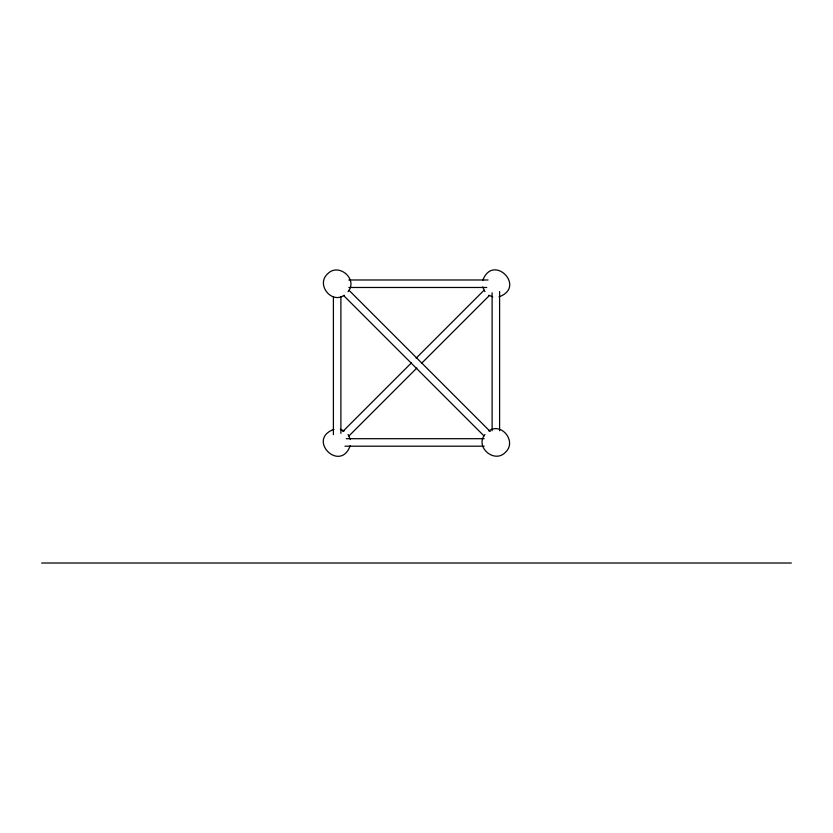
<?xml version="1.0" encoding="UTF-8"?>
<svg xmlns="http://www.w3.org/2000/svg" width="833" height="833" viewBox="0 0 833 833"><rect width="100%" height="100%" fill="white"/><g stroke="black" fill="none" stroke-linecap="round" stroke-linejoin="round"><path stroke-width="1.25" d="M350.266 445.603C340.218 473.436 306.148 439.376 333.991 429.328M482.734 280.575C492.782 252.743 526.852 286.802 499.009 296.85M348.059 291.675C358.45 279.18 338.448 262.083 327.431 274.015C315.946 284.584 331.482 304.284 344.185 295.246M484.941 434.503C474.55 446.998 494.552 464.096 505.569 452.163C517.054 441.594 501.518 421.894 488.815 430.932M342.748 431.536L411.554 362.73M416.146 358.148L484.025 290.259M348.975 435.919L416.854 368.03M421.446 363.448L489.335 295.559M348.85 279.982L488.044 279.982M348.85 287.479L486.743 287.479M346.257 438.699L484.15 438.699M344.956 446.196L484.15 446.196M41.65 563.014L791.35 563.014M492.699 296.85L488.815 295.246M340.301 429.328L344.185 430.932M348.975 290.259L490.252 431.536M343.665 295.559L484.025 435.919M484.941 291.675L482.734 286.896M348.059 434.503L350.266 439.283M499.602 291.54L499.602 430.734M492.105 292.841L492.105 430.734M340.895 296.746L340.895 433.337M333.398 296.746L333.398 434.639"/></g></svg>
